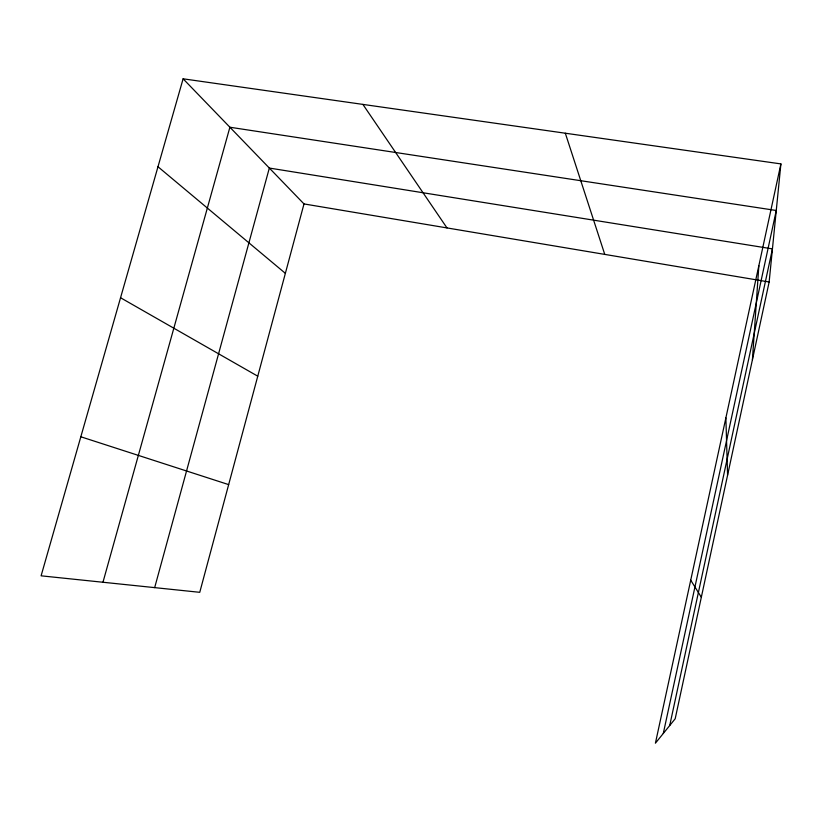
<?xml version="1.0" encoding="UTF-8"?>
<svg xmlns="http://www.w3.org/2000/svg" width="822" height="822" viewBox="0 0 822 822"><rect width="100%" height="100%" fill="white"/><g stroke="black" fill="none" stroke-linecap="round" stroke-linejoin="round"><path stroke-width="1.23" d="M752.418 359.738L758.85 265.712M780.9 163.907L655.411 743.191L675.191 718.767L769.145 281.987L780.9 163.907L183.111 78.809L41.1 575.821L199.756 592.313L303.996 203.928L183.111 78.809M663.292 733.471L776.266 210.494L229.893 127.235L102.966 582.253M669.714 725.538L772.444 248.891L269.339 168.058L154.67 587.627M303.996 203.928L769.145 281.987M80.833 436.78L228.66 484.61M120.557 297.749L257.759 376.188M157.988 166.743L285.368 273.336M362.892 104.404L446.983 227.92M690.727 580.188L701.33 597.234M565.32 133.215L604.756 254.399M725.877 417.936L727.583 475.198"/></g></svg>
